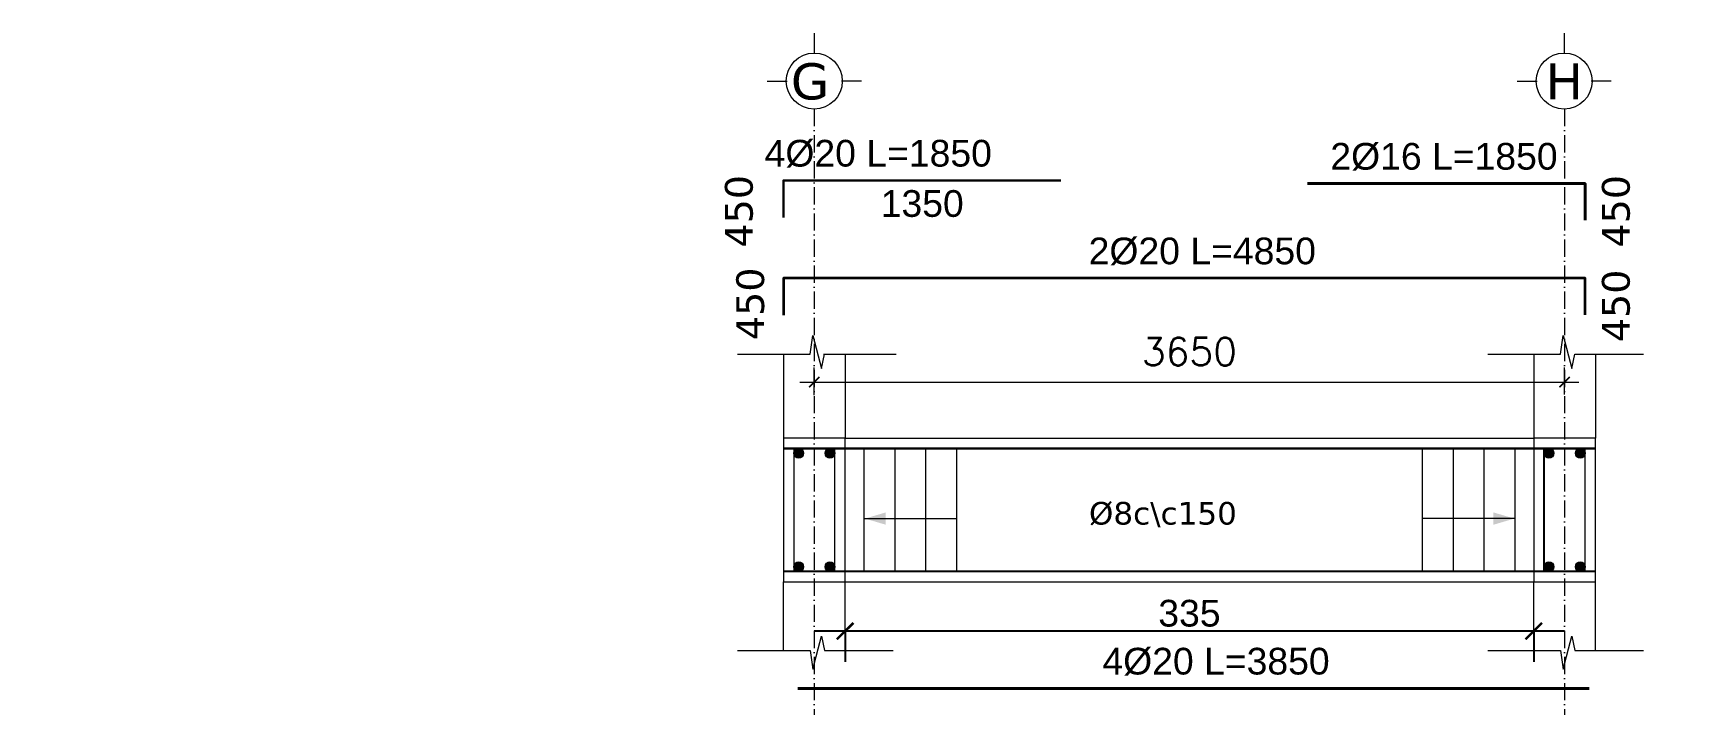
# Model space of a CAD drawing. Header units: inches. Extents: x -26151 to 62940, y -10194 to 246332.
# Drawn here: x 466 to 1271, y 127007 to 127339 of the extents above; entities that cross this region are included whole.
import ezdxf

# ---------------------------------------------------------------- set-up
doc = ezdxf.new("R2010")
doc.units = ezdxf.units.IN
doc.header["$LTSCALE"] = 0.7
doc.header["$MEASUREMENT"] = 0
doc.linetypes.add('ACAD_ISO10W100', pattern=[18, 12, -3, 0, -3])
doc.layers.get('0').update_dxf_attribs({"lineweight": 13})
doc.layers.get('Defpoints').update_dxf_attribs({"lineweight": 5})
for name, color, linetype, lineweight in [('axis', 254, 'ACAD_ISO10W100', 9), ('COLUMN', 4, 'Continuous', 20), ('elevline', 30, 'Continuous', 20), ('FRAME 070', 5, 'Continuous', 60), ('hach', 9, 'Continuous', 9), ('hatch', 9, 'Continuous', 9), ('renforcment', 141, 'Continuous', 40), ('tex', 3, 'Continuous', 25), ('TEXT', 3, 'Continuous', 25), ('top rein. extension', 50, 'Continuous', 20), ('top renforcment', 7, 'Continuous', 40)]:
    doc.layers.add(name, color=color, linetype=linetype, lineweight=lineweight)
doc.styles.add('100', font='romans.shx', dxfattribs={"height": 13.5})
doc.styles.add('romanc', font='verdana.ttf', dxfattribs={"height": 250})
doc.styles.get("Standard").update_dxf_attribs({"font": 'arial.ttf', "height": 13})
doc.dimstyles.new('100', dxfattribs={"dimtxt": 13.5, "dimasz": 5, "dimexe": 7, "dimexo": 7, "dimgap": 8, "dimtad": 1, "dimdec": 0, "dimlfac": 10, "dimzin": 4, "dimdsep": 46, "dimtxsty": '100', "dimblk": 'ARCHTICK', "dimcen": 0.09, "dimdle": 7, "dimclrd": 1, "dimclre": 8, "dimclrt": 2, "dimadec": 0, "dimazin": 1, "dimtfac": 1, "dimtdec": 0, "dimtix": 1, "dimtofl": 0, "dimtmove": 0, "dimatfit": 3, "dimldrblk": 'ARCHTICK', "dimfxl": 0, "dimtolj": 1, "dimtzin": 0, "dimlwd": -1, "dimlwe": -1, "dimarcsym": 0})
doc.dimstyles.get("Standard").update_dxf_attribs({"dimtxt": 13, "dimasz": 5, "dimexe": 0.18, "dimexo": 0.0625, "dimgap": 6, "dimtad": 1, "dimdec": 0, "dimlfac": 10, "dimzin": 0, "dimdsep": 46, "dimtxsty": 'Standard', "dimblk": 'ARCHTICK', "dimcen": 0.09, "dimse1": 1, "dimse2": 1, "dimclrd": 1, "dimclre": 7, "dimclrt": 3, "dimadec": 0, "dimazin": 0, "dimtfac": 1, "dimtdec": 0, "dimtix": 1, "dimtofl": 0, "dimtmove": 0, "dimatfit": 3, "dimldrblk": 'ARCHTICK', "dimfxl": 0, "dimtolj": 1, "dimtzin": 0, "dimarcsym": 0})
doc.dimstyles.new('STANDARD$0', dxfattribs={"dimscale": 0, "dimtxt": 50, "dimasz": 8, "dimexe": 15, "dimexo": 0.0625, "dimgap": 2, "dimtad": 1, "dimdec": 0, "dimzin": 0, "dimdsep": 46, "dimtxsty": 'Standard', "dimblk1": 'ARCHTICK', "dimblk2": 'ARCHTICK', "dimsah": 1, "dimcen": 0.09, "dimdle": 15, "dimclrd": 3, "dimclre": 3, "dimclrt": 3, "dimazin": 0, "dimtfac": 1, "dimtdec": 0, "dimtofl": 0, "dimtmove": 1, "dimatfit": 3, "dimldrblk": 'ARCHTICK', "dimfxl": 0, "dimtolj": 1, "dimtzin": 0, "dimarcsym": 0})

# ---------------------------------------------------------------- blocks, each defined once
blk = doc.blocks.new('_ArchTick')
at = {"color": 0, "linetype": 'ByBlock', "lineweight": 0, "const_width": 0.15}
blk.add_lwpolyline([(-0.5, -0.5), (0.5, 0.5)], dxfattribs=at)
blk = doc.blocks.new('*D1644')
at = {"color": 8, "transparency": 16777216}
for p, q in [((845.86, 127162.37), (845.86, 127175.72)), ((1210.86, 127162.72), (1210.86, 127175.72))]:
    blk.add_line(p, q, dxfattribs=at)
at = {"color": 1, "transparency": 16777216}
blk.add_line((838.86, 127168.72), (1217.86, 127168.72), dxfattribs=at)
at = {"layer": 'Defpoints', "color": 0, "transparency": 16777216}
for p in [(1210.86, 127168.72), (845.86, 127155.37), (1210.86, 127155.72)]:
    blk.add_point(p, dxfattribs=at)
at = {"color": 1, "transparency": 16777216, "xscale": 5, "yscale": 5, "zscale": 5, "rotation": 180}
blk.add_blockref('_ArchTick', (845.86, 127168.72), dxfattribs=at)
at = {"color": 1, "transparency": 16777216, "xscale": 5, "yscale": 5, "zscale": 5}
blk.add_blockref('_ArchTick', (1210.86, 127168.72), dxfattribs=at)
at = {"color": 2, "lineweight": 30, "transparency": 16777216, "insert": (1028.36, 127183.47), "char_height": 13.5, "attachment_point": 5, "style": '100'}
blk.add_mtext('\\A1;3650', dxfattribs=at)
blk = doc.blocks.new('*D1645')
at = {"layer": 'Defpoints', "color": 0, "lineweight": 30, "transparency": 16777216}
for p in [(465.83, 127219.3, -157.78), (465.83, 127219.3), (1270.86, 127219.3, -0.63)]:
    blk.add_point(p, dxfattribs=at)
at = {"layer": 'TEXT', "color": 3, "transparency": 16777216, "insert": (1034.62, 127232.3), "char_height": 13, "attachment_point": 5}
blk.add_mtext('\\A1;2%%C20 L=4850', dxfattribs=at)
blk = doc.blocks.new('*D1648')
at = {"layer": 'Defpoints', "color": 0, "lineweight": 30, "transparency": 16777216}
for p in [(595.86, 127266.86, -203.15), (595.86, 127266.86), (970.86, 127266.86, -189.88)]:
    blk.add_point(p, dxfattribs=at)
at = {"layer": 'TEXT', "color": 3, "transparency": 16777216, "insert": (876.98, 127279.86), "char_height": 13, "attachment_point": 5}
blk.add_mtext('\\A1;4%%C20 L=1850', dxfattribs=at)
blk = doc.blocks.new('*D1649')
at = {"layer": 'Defpoints', "color": 0, "lineweight": 30, "transparency": 16777216}
for p in [(830.86, 127266.86), (965.86, 127265.29, 217.91), (965.86, 127242.9)]:
    blk.add_point(p, dxfattribs=at)
at = {"layer": 'TEXT', "color": 3, "transparency": 16777216, "insert": (898.36, 127255.54), "char_height": 13, "attachment_point": 5}
blk.add_mtext('\\A1;1350', dxfattribs=at)
blk = doc.blocks.new('*D1652')
at = {"layer": 'Defpoints', "color": 0, "lineweight": 30, "transparency": 16777216}
for p in [(837.86, 127019.61, -13652.68), (1222.86, 127019.61, -36882.98), (1222.86, 127019.61)]:
    blk.add_point(p, dxfattribs=at)
at = {"layer": 'TEXT', "color": 3, "transparency": 16777216, "insert": (1041.3, 127032.61), "char_height": 13, "attachment_point": 5}
blk.add_mtext('\\A1;4%%C20 L=3850', dxfattribs=at)
blk = doc.blocks.new('*D1653')
at = {"layer": 'Defpoints', "color": 0, "lineweight": 30, "transparency": 16777216}
for p in [(1085.86, 127265.36, -199.41), (1085.86, 127265.36), (1270.86, 127265.36, -0.63)]:
    blk.add_point(p, dxfattribs=at)
at = {"layer": 'TEXT', "color": 3, "transparency": 16777216, "insert": (1152.19, 127278.36), "char_height": 13, "attachment_point": 5}
blk.add_mtext('\\A1;2%%C16 L=1850', dxfattribs=at)
blk = doc.blocks.new('*D1660')
at = {"layer": 'Defpoints', "color": 0, "linetype": 'ByBlock', "transparency": 16777216}
for p in [(860.86, 127071.42), (1195.86, 127071.42), (860.86, 127047.47)]:
    blk.add_point(p, dxfattribs=at)
at = {"layer": 'hach', "color": 3, "lineweight": -2, "transparency": 16777216}
for p, q in [((1210.86, 127047.47), (845.86, 127047.47)), ((860.86, 127048.52), (860.86, 127032.47)), ((1195.86, 127048.52), (1195.86, 127032.47))]:
    blk.add_line(p, q, dxfattribs=at)
at = {"layer": 'hach', "color": 3, "linetype": 'ByBlock', "lineweight": -2, "transparency": 16777216, "xscale": 8, "yscale": 8, "zscale": 8, "rotation": 180}
blk.add_blockref('_ArchTick', (860.86, 127047.47), dxfattribs=at)
at = {"layer": 'hach', "color": 3, "linetype": 'ByBlock', "lineweight": -2, "transparency": 16777216, "xscale": 8, "yscale": 8, "zscale": 8}
blk.add_blockref('_ArchTick', (1195.86, 127047.47), dxfattribs=at)
at = {"layer": 'hach', "color": 3, "linetype": 'ByBlock', "lineweight": 30, "transparency": 16777216, "insert": (1028.36, 127056.11), "char_height": 13, "attachment_point": 5}
blk.add_mtext('\\A1;335', dxfattribs=at)

msp = doc.modelspace()

# ---------------------------------------------------------------- hatches: boundary and pattern name
at = {"layer": 'elevline'}
for points in [[(840.61, 127134.04, 1), (835.86, 127134.04, 1)], [(851.1, 127134.04, -1), (855.86, 127134.04, -1)], [(1205.61, 127134.04, 1), (1200.86, 127134.04, 1)], [(1216.1, 127134.04, -1), (1220.86, 127134.04, -1)], [(840.61, 127078.8, -1), (835.86, 127078.8, -1)], [(851.1, 127078.8, 1), (855.86, 127078.8, 1)], [(1205.61, 127078.8, -1), (1200.86, 127078.8, -1)], [(1216.1, 127078.8, 1), (1220.86, 127078.8, 1)]]:
    msp.add_hatch(color=256, dxfattribs=at).paths.add_polyline_path(points)

# ---------------------------------------------------------------- linework, layer by layer
at = {"layer": 'axis'}
for p, q in [((845.86, 127301.62, -217.91), (845.86, 127006.68, -217.91)), ((1210.86, 127301.62, -217.91), (1210.86, 127006.68, -217.91))]:
    msp.add_line(p, q, dxfattribs=at)
at = {"layer": 'COLUMN', "lineweight": 20}
for p, q in [((830.86, 127182.35), (830.86, 127141.42)), ((860.86, 127182.35), (860.86, 127141.42)), ((1195.86, 127182.35), (1195.86, 127141.42)), ((1225.86, 127182.35), (1225.86, 127141.42)), ((830.86, 127038), (830.86, 127071.42)), ((860.86, 127038), (860.86, 127071.42)), ((1195.86, 127038), (1195.86, 127071.42)), ((1225.86, 127038), (1225.86, 127071.42))]:
    msp.add_line(p, q, dxfattribs=at)
at = {"layer": 'elevline'}
for p, q in [((870.17, 127076.42, -217.91), (870.17, 127136.42, -217.91)), ((885.13, 127076.42, -217.91), (885.13, 127136.42, -217.91)), ((900.13, 127076.42, -217.91), (900.13, 127136.42, -217.91)), ((915.13, 127076.42, -217.91), (915.13, 127136.42, -217.91)), ((1141.79, 127076.42, -217.91), (1141.79, 127136.42, -217.91)), ((1156.79, 127076.42, -217.91), (1156.79, 127136.42, -217.91)), ((1171.79, 127076.42, -217.91), (1171.79, 127136.42, -217.91)), ((1186.75, 127076.42, -217.91), (1186.75, 127136.42, -217.91)), ((1200.82, 127076.42, -217.91), (1200.82, 127136.42, -217.91))]:
    msp.add_line(p, q, dxfattribs=at)
for centre in [(838.24, 127134.04, -217.91), (853.48, 127134.04, -217.91), (1203.24, 127134.04, -217.91), (1218.48, 127134.04, -217.91), (838.24, 127078.8, -217.91), (853.48, 127078.8, -217.91), (1203.24, 127078.8, -217.91), (1218.48, 127078.8, -217.91)]:
    msp.add_circle(centre, 2.38, dxfattribs=at)
at = {"layer": 'FRAME 070', "lineweight": 20}
for p, q in [((843.82, 127182.35), (845.17, 127191.35)), ((845.17, 127191.35), (849.36, 127175.27)), ((1208.82, 127182.35), (1210.17, 127191.35)), ((1210.17, 127191.35), (1214.36, 127175.27)), ((808.47, 127182.35), (843.82, 127182.35)), ((849.36, 127175.27), (850.86, 127182.35)), ((850.39, 127182.35), (885.74, 127182.35)), ((1173.47, 127182.35), (1208.82, 127182.35)), ((1214.36, 127175.27), (1215.86, 127182.35)), ((1215.86, 127182.35), (1249.25, 127182.35)), ((845.17, 127029), (849.36, 127045.07)), ((849.36, 127045.07), (850.86, 127038)), ((1210.17, 127029), (1214.36, 127045.07)), ((1214.36, 127045.07), (1215.86, 127038)), ((808.47, 127038), (843.82, 127038)), ((843.82, 127038), (845.17, 127029)), ((850.86, 127038), (884.25, 127038)), ((1173.47, 127038), (1208.82, 127038)), ((1208.82, 127038), (1210.17, 127029)), ((1215.86, 127038), (1249.25, 127038))]:
    msp.add_line(p, q, dxfattribs=at)
at = {"layer": 'FRAME 070', "lineweight": 15, "elevation": -217.91}
for points in [[(830.86, 127071.42), (860.86, 127071.42), (860.86, 127141.42), (830.86, 127141.42)], [(1195.86, 127071.42), (1225.86, 127071.42), (1225.86, 127141.42), (1195.86, 127141.42)]]:
    msp.add_lwpolyline(points, close=True, dxfattribs=at)
at = {"layer": 'hach', "color": 5, "linetype": 'ByBlock'}
for p, q in [((860.86, 127141.42), (1195.86, 127141.42)), ((860.86, 127071.42), (1195.86, 127071.42))]:
    msp.add_line(p, q, dxfattribs=at)
at = {"layer": 'hach', "color": 0, "linetype": 'ByBlock', "lineweight": 30, "elevation": -217.91}
msp.add_lwpolyline([(830.86, 127248.86), (830.86, 127266.86), (965.86, 127266.86)], dxfattribs=at)
at = {"layer": 'hach', "color": 0, "linetype": 'ByBlock', "lineweight": 35, "elevation": -217.91}
msp.add_lwpolyline([(1220.86, 127201.41), (1220.86, 127219.3), (830.86, 127219.3), (830.86, 127201.3)], dxfattribs=at)
at = {"layer": 'hatch'}
for p, q in [((845.86, 127338.59, -217.91), (845.86, 127328.86, -217.91)), ((1210.66, 127338.59, -217.91), (1210.66, 127328.85, -217.91)), ((822.93, 127315.11, -217.91), (832.67, 127315.11, -217.91)), ((868.78, 127315.11, -217.91), (859.05, 127315.11, -217.91)), ((1187.73, 127315.11, -217.91), (1197.47, 127315.11, -217.91)), ((1233.58, 127315.11, -217.91), (1223.85, 127315.11, -217.91))]:
    msp.add_line(p, q, dxfattribs=at)
for centre in [(845.86, 127315.24, -217.91), (1210.66, 127315.23, -217.91)]:
    msp.add_circle(centre, 13.62, dxfattribs=at)
at = {"layer": 'renforcment', "lineweight": 30}
msp.add_lwpolyline([(830.86, 127136.42), (1225.86, 127136.42)], dxfattribs=at)
at = {"layer": 'renforcment', "lineweight": -2}
msp.add_lwpolyline([(1225.86, 127076.42), (830.86, 127076.42)], dxfattribs=at)
at = {"layer": 'top rein. extension'}
for p, q in [((870.17, 127102.26, -217.91), (915.13, 127102.26, -217.91)), ((1186.75, 127102.26, -217.91), (1141.79, 127102.26, -217.91))]:
    msp.add_line(p, q, dxfattribs=at)
for points in [[(880.64, 127105.26, -217.91), (870.52, 127102.26, -217.91), (880.64, 127099.26, -217.91)], [(1176.27, 127105.26, -217.91), (1186.4, 127102.26, -217.91), (1176.27, 127099.26, -217.91)]]:
    msp.add_solid(points, dxfattribs=at)
at = {"layer": 'top renforcment'}
msp.add_line((1222.86, 127019.61), (837.86, 127019.61, -217.91), dxfattribs=at)
at = {"layer": 'top renforcment', "elevation": -217.91}
msp.add_lwpolyline([(1085.86, 127265.36), (1220.86, 127265.36), (1220.86, 127247.47)], dxfattribs=at)
at = {"layer": 'top renforcment', "lineweight": 15, "elevation": -217.91}
for points in [[(835.86, 127076.42), (855.86, 127076.42), (855.86, 127136.42), (835.86, 127136.42)], [(1200.86, 127076.42), (1220.86, 127076.42), (1220.86, 127136.42), (1200.86, 127136.42)]]:
    msp.add_lwpolyline(points, close=True, dxfattribs=at)

# ---------------------------------------------------------------- texts
at = {"layer": 'tex', "style": 'romanc'}
msp.add_text('%%C8c\\c150', height=11, dxfattribs=at).set_placement((979.48, 127099.35, -33654.09))
at = {"layer": 'TEXT', "style": 'romanc'}
for s, p in [('G', (834.45, 127306.31, -217.91)), ('H', (1201.64, 127306.31, -217.91))]:
    msp.add_text(s, height=17.6, dxfattribs=at).set_placement(p)
for p in [(815.89, 127234.18, -73175.05), (1242.53, 127234.18, -73175.05), (1242.53, 127188.12, -73175.05)]:
    msp.add_text('450', height=13.5, rotation=90, dxfattribs=at).set_placement(p)
at = {"layer": 'TEXT', "lineweight": 30, "style": 'romanc'}
msp.add_text('450', height=13.5, rotation=90, dxfattribs=at).set_placement((821.41, 127189.13))

# ---------------------------------------------------------------- dimensions: what is measured, and where the dimension line sits
at = {"lineweight": 30}
dim = msp.add_linear_dim(base=(1210.86, 127168.72, -217.91), p1=(845.86, 127155.37, -217.91), p2=(1210.86, 127155.72, -217.91), dimstyle='100', dxfattribs=at)
dim.commit()
dim.dimension.update_dxf_attribs({"geometry": '*D1644', "text_midpoint": (1028.36, 127168.72, -217.91), "dimtype": 160})
at = {"layer": 'hach', "linetype": 'ByBlock', "lineweight": 30}
dim = msp.add_linear_dim(base=(860.86, 127047.47), p1=(1195.86, 127071.42), p2=(860.86, 127071.42), dimstyle='STANDARD$0', override={"dimscale": 1}, dxfattribs=at)
dim.commit()
dim.dimension.update_dxf_attribs({"geometry": '*D1660', "text_midpoint": (1028.36, 127056.11)})
at = {"layer": 'TEXT'}
for base, p1, p2, angle, text, picture, middle in [((595.86, 127266.86, -217.91), (970.86, 127266.86, -407.78), (595.86, 127266.86, -421.05), 180, '4%%C20 L=1850', '*D1648', (876.98, 127266.86, -217.91)), ((1085.86, 127265.36, -217.91), (1270.86, 127265.36, -218.54), (1085.86, 127265.36, -417.31), 180, '2%%C16 L=<>', '*D1653', (1152.19, 127265.36, -217.91)), ((465.83, 127219.3, -217.91), (1270.86, 127219.3, -218.54), (465.83, 127219.3, -375.69), 180, '2%%C20 L=4850', '*D1645', (1034.62, 127219.3, -217.91)), ((1222.86, 127019.61, 12149.06), (837.86, 127019.61, -1503.63), (1222.86, 127019.61, -24733.92), 0, '4%%C20 L=<>', '*D1652', (1041.3, 127019.61, 12149.06))]:
    dim = msp.add_linear_dim(base=base, p1=p1, p2=p2, angle=angle, text=text, dimstyle='Standard', override={"dimsd1": 1, "dimsd2": 1, "dimfxl": 0.1, "dimfxlon": 1}, dxfattribs=at)
    dim.commit()
    dim.dimension.update_dxf_attribs({"geometry": picture, "text_midpoint": middle, "dimtype": 161})
dim = msp.add_linear_dim(base=(965.86, 127242.9, -217.91), p1=(830.86, 127266.86, -217.91), p2=(965.86, 127265.29), dimstyle='Standard', override={"dimsd1": 1, "dimsd2": 1, "dimfxl": 0.1, "dimfxlon": 1}, dxfattribs=at)
dim.commit()
dim.dimension.update_dxf_attribs({"geometry": '*D1649', "text_midpoint": (898.36, 127255.54, -217.91)})

doc.saveas('drawing.dxf')
